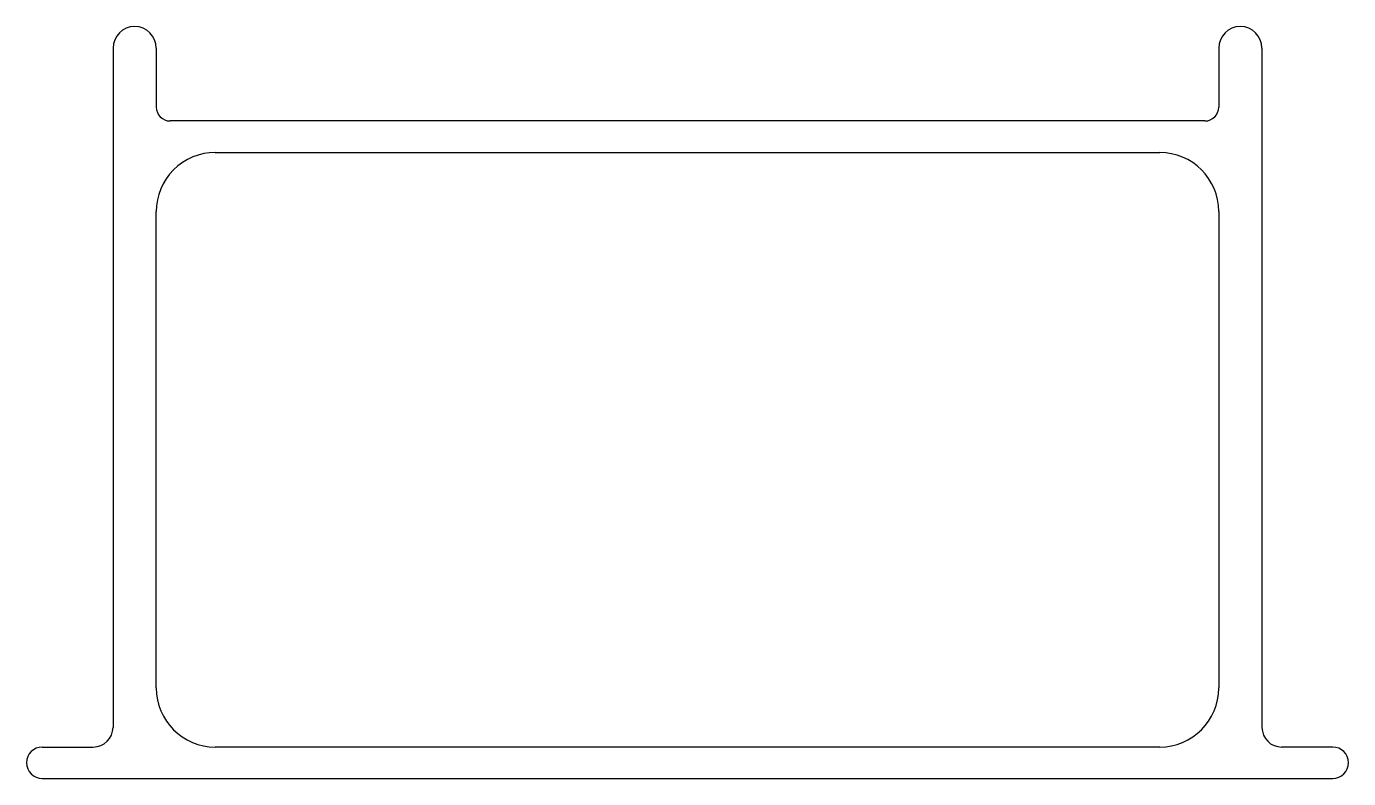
# Model space of a CAD drawing. Extents: x 863.5 to 930.7, y 776.1 to 814.3.
import ezdxf

# ---------------------------------------------------------------- set-up
doc = ezdxf.new("R2010")
doc.units = 0
doc.layers.get('0').update_dxf_attribs({"linetype": 'CONTINUOUS'})

msp = doc.modelspace()

# ---------------------------------------------------------------- linework, layer by layer
for p, q in [((867.877, 813.202), (867.877, 778.702)), ((870.077, 813.202), (870.077, 810.202)), ((924.077, 813.202), (924.077, 810.202)), ((926.277, 813.202), (926.277, 778.702)), ((923.377, 809.502), (870.777, 809.502)), ((873.077, 807.902), (921.077, 807.902)), ((870.077, 780.702), (870.077, 804.902)), ((924.077, 804.902), (924.077, 780.702)), ((864.277, 777.702), (866.877, 777.702)), ((921.077, 777.702), (873.077, 777.702)), ((929.877, 777.702), (927.277, 777.702)), ((864.277, 776.102), (929.877, 776.102))]:
    msp.add_line(p, q)
for centre, radius, start, end in [((868.977, 813.202), 1.1, 0, 179.99999), ((925.177, 813.202), 1.1, 0.00001, 180), ((870.777, 810.202), 0.7, 180.00001, 270), ((923.377, 810.202), 0.7, 270, 359.99999), ((873.077, 804.902), 3, 90, 180.00001), ((921.077, 804.902), 3, 0, 90), ((873.077, 780.702), 3, 180, 270), ((921.077, 780.702), 3, 270, 0), ((866.877, 778.702), 1, 270, 0), ((927.277, 778.702), 1, 180, 270), ((864.277, 776.902), 0.8, 90, 270), ((929.877, 776.902), 0.8, 270, 90)]:
    msp.add_arc(centre, radius, start, end)

doc.saveas('drawing.dxf')
